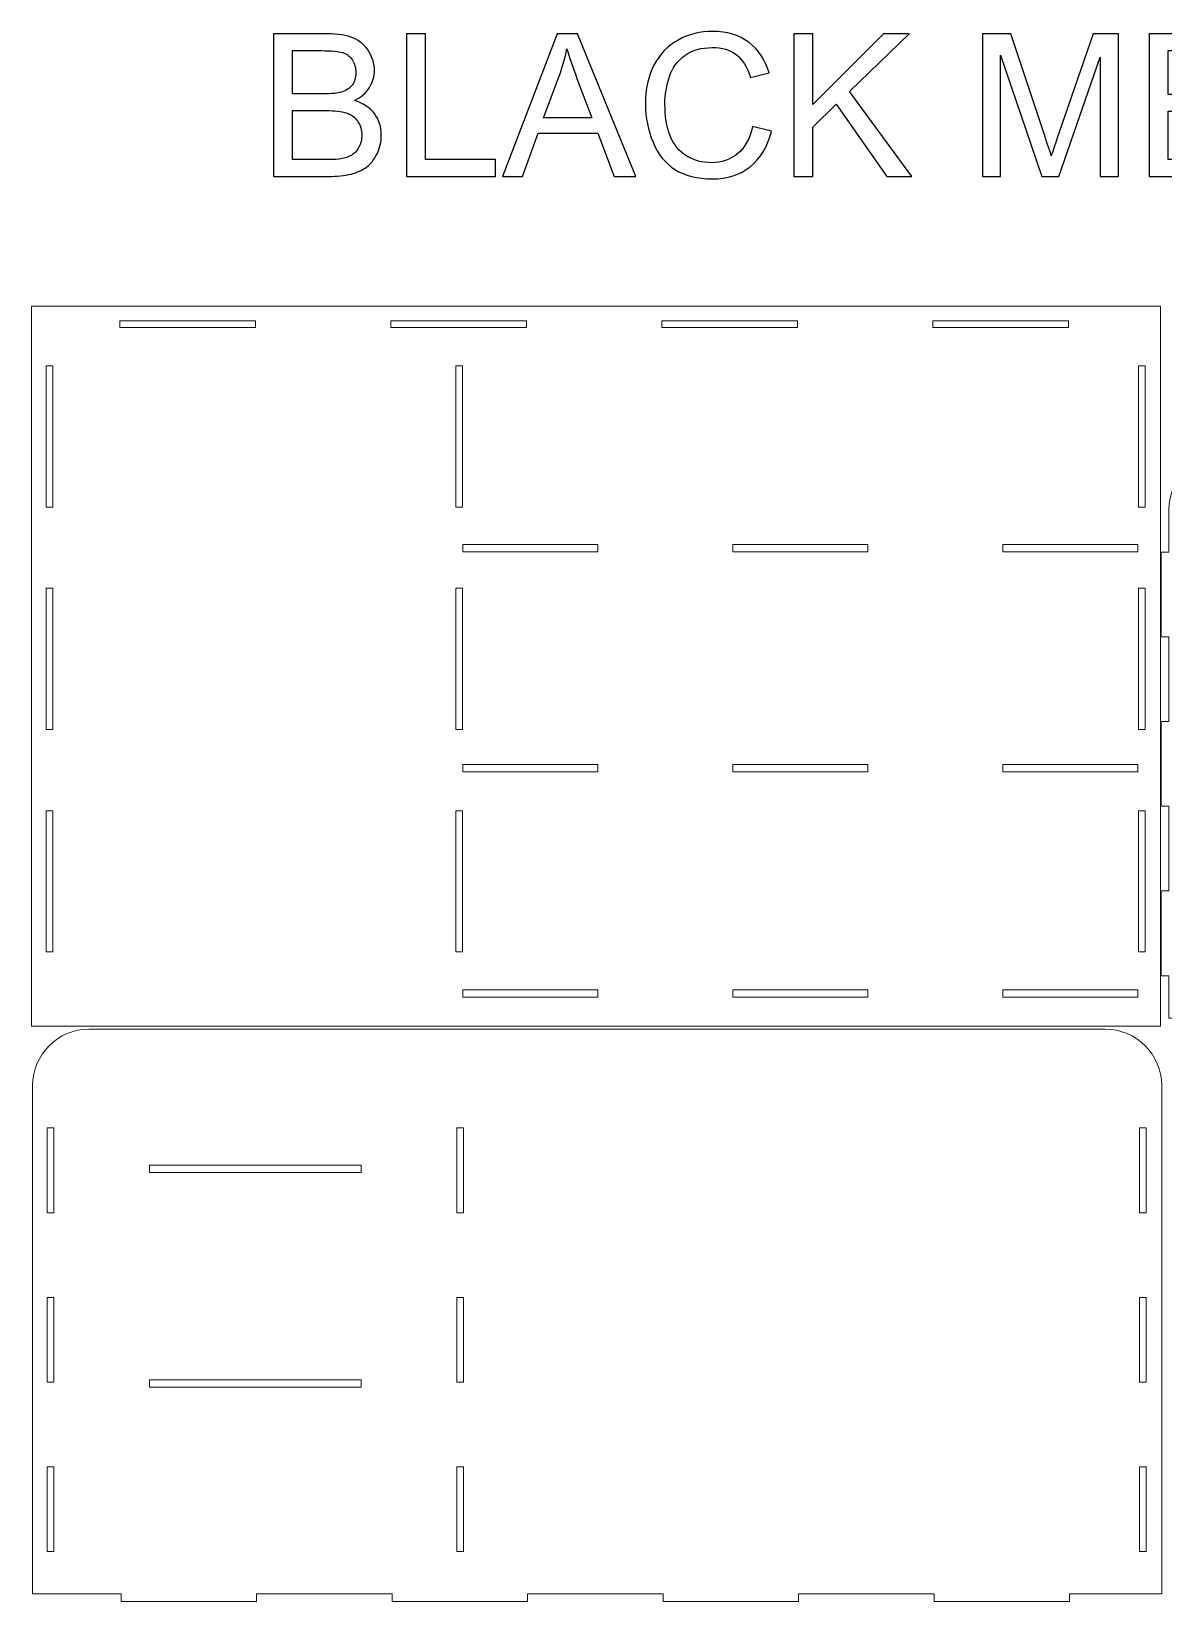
# Model space of a CAD drawing. Header units: millimetres. Extents: x -9847 to -8391, y 2112 to 3483.
# Drawn here: x -9845 to -9444, y 2927 to 3483 of the extents above; entities that cross this region are included whole.
import ezdxf

# ---------------------------------------------------------------- set-up
doc = ezdxf.new("R2010")
doc.units = ezdxf.units.MM
doc.header["$MEASUREMENT"] = 0
doc.layers.add('Layer 1', color=7, linetype='Continuous')

msp = doc.modelspace()

# ---------------------------------------------------------------- linework, layer by layer
at = {"layer": 'Layer 1', "color": 250}
for points, knots in [([(-9758.7839, 3431.4159), (-9758.7839, 3431.4159), (-9758.7839, 3481.922), (-9758.7839, 3481.922), (-9758.7839, 3481.922), (-9758.7839, 3481.922), (-9739.8279, 3481.922), (-9739.8279, 3481.922), (-9739.8279, 3481.922), (-9735.9709, 3481.922), (-9732.8782, 3481.4045), (-9730.5499, 3480.3932), (-9730.5499, 3480.3932), (-9728.2098, 3479.3702), (-9726.3871, 3477.7944), (-9725.0701, 3475.666), (-9725.0701, 3475.666), (-9723.753, 3473.5494), (-9723.0827, 3471.3269), (-9723.0827, 3468.9985), (-9723.0827, 3468.9985), (-9723.0827, 3466.8466), (-9723.6707, 3464.8122), (-9724.8466, 3462.9072), (-9724.8466, 3462.9072), (-9726.0108, 3461.0022), (-9727.7865, 3459.4618), (-9730.1501, 3458.2858), (-9730.1501, 3458.2858), (-9727.0927, 3457.3921), (-9724.7526, 3455.8634), (-9723.1063, 3453.7115), (-9723.1063, 3453.7115), (-9721.46, 3451.5478), (-9720.6368, 3448.996), (-9720.6368, 3446.0562), (-9720.6368, 3446.0562), (-9720.6368, 3443.6926), (-9721.1425, 3441.4936), (-9722.142, 3439.4592), (-9722.142, 3439.4592), (-9723.1415, 3437.4249), (-9724.3763, 3435.8609), (-9725.8462, 3434.7555), (-9725.8462, 3434.7555), (-9727.3161, 3433.6502), (-9729.1623, 3432.827), (-9731.373, 3432.2626), (-9731.373, 3432.2626), (-9733.5838, 3431.6981), (-9736.3002, 3431.4159), (-9739.5222, 3431.4159), (-9739.5222, 3431.4159), (-9739.5222, 3431.4159), (-9758.7839, 3431.4159), (-9758.7839, 3431.4159)], [0, 0, 0, 0, 0.06666667, 0.06666667, 0.06666667, 0.06666667, 0.13333333, 0.13333333, 0.13333333, 0.13333333, 0.2, 0.2, 0.2, 0.2, 0.26666667, 0.26666667, 0.26666667, 0.26666667, 0.33333333, 0.33333333, 0.33333333, 0.33333333, 0.4, 0.4, 0.4, 0.4, 0.46666667, 0.46666667, 0.46666667, 0.46666667, 0.53333333, 0.53333333, 0.53333333, 0.53333333, 0.6, 0.6, 0.6, 0.6, 0.66666667, 0.66666667, 0.66666667, 0.66666667, 0.73333333, 0.73333333, 0.73333333, 0.73333333, 0.8, 0.8, 0.8, 0.8, 0.86666667, 0.86666667, 0.86666667, 0.86666667, 1, 1, 1, 1]), ([(-9711.7233, 3431.4159), (-9711.7233, 3431.4159), (-9711.7233, 3481.922), (-9711.7233, 3481.922), (-9711.7233, 3481.922), (-9711.7233, 3481.922), (-9705.0323, 3481.922), (-9705.0323, 3481.922), (-9705.0323, 3481.922), (-9705.0323, 3481.922), (-9705.0323, 3437.3778), (-9705.0323, 3437.3778), (-9705.0323, 3437.3778), (-9705.0323, 3437.3778), (-9680.1614, 3437.3778), (-9680.1614, 3437.3778), (-9680.1614, 3437.3778), (-9680.1614, 3437.3778), (-9680.1614, 3431.4159), (-9680.1614, 3431.4159), (-9680.1614, 3431.4159), (-9680.1614, 3431.4159), (-9711.7233, 3431.4159), (-9711.7233, 3431.4159)], [0, 0, 0, 0, 0.14285714, 0.14285714, 0.14285714, 0.14285714, 0.28571429, 0.28571429, 0.28571429, 0.28571429, 0.42857143, 0.42857143, 0.42857143, 0.42857143, 0.57142857, 0.57142857, 0.57142857, 0.57142857, 0.71428571, 0.71428571, 0.71428571, 0.71428571, 1, 1, 1, 1]), ([(-9677.7507, 3431.4159), (-9677.7507, 3431.4159), (-9658.3479, 3481.922), (-9658.3479, 3481.922), (-9658.3479, 3481.922), (-9658.3479, 3481.922), (-9651.1513, 3481.922), (-9651.1513, 3481.922), (-9651.1513, 3481.922), (-9651.1513, 3481.922), (-9630.4785, 3431.4159), (-9630.4785, 3431.4159), (-9630.4785, 3431.4159), (-9630.4785, 3431.4159), (-9638.0985, 3431.4159), (-9638.0985, 3431.4159), (-9638.0985, 3431.4159), (-9638.0985, 3431.4159), (-9643.9899, 3446.7147), (-9643.9899, 3446.7147), (-9643.9899, 3446.7147), (-9643.9899, 3446.7147), (-9665.1095, 3446.7147), (-9665.1095, 3446.7147), (-9665.1095, 3446.7147), (-9665.1095, 3446.7147), (-9670.6481, 3431.4159), (-9670.6481, 3431.4159), (-9670.6481, 3431.4159), (-9670.6481, 3431.4159), (-9677.7507, 3431.4159), (-9677.7507, 3431.4159)], [0, 0, 0, 0, 0.11111111, 0.11111111, 0.11111111, 0.11111111, 0.22222222, 0.22222222, 0.22222222, 0.22222222, 0.33333333, 0.33333333, 0.33333333, 0.33333333, 0.44444444, 0.44444444, 0.44444444, 0.44444444, 0.55555556, 0.55555556, 0.55555556, 0.55555556, 0.66666667, 0.66666667, 0.66666667, 0.66666667, 0.77777778, 0.77777778, 0.77777778, 0.77777778, 1, 1, 1, 1]), ([(-9589.1094, 3449.1254), (-9589.1094, 3449.1254), (-9582.4183, 3447.432), (-9582.4183, 3447.432), (-9582.4183, 3447.432), (-9583.8177, 3441.9522), (-9586.3459, 3437.7659), (-9589.9796, 3434.8731), (-9589.9796, 3434.8731), (-9593.6249, 3431.9921), (-9598.0699, 3430.5575), (-9603.3381, 3430.5575), (-9603.3381, 3430.5575), (-9608.7826, 3430.5575), (-9613.2041, 3431.6628), (-9616.6143, 3433.8736), (-9616.6143, 3433.8736), (-9620.0245, 3436.0961), (-9622.6233, 3439.3064), (-9624.3989, 3443.5044), (-9624.3989, 3443.5044), (-9626.1746, 3447.7142), (-9627.0683, 3452.2298), (-9627.0683, 3457.0511), (-9627.0683, 3457.0511), (-9627.0683, 3462.3075), (-9626.0687, 3466.8936), (-9624.0579, 3470.8094), (-9624.0579, 3470.8094), (-9622.0471, 3474.7253), (-9619.1896, 3477.7004), (-9615.4736, 3479.7347), (-9615.4736, 3479.7347), (-9611.7695, 3481.7691), (-9607.689, 3482.7804), (-9603.2322, 3482.7804), (-9603.2322, 3482.7804), (-9598.1758, 3482.7804), (-9593.9307, 3481.4986), (-9590.4852, 3478.9233), (-9590.4852, 3478.9233), (-9587.0397, 3476.3481), (-9584.6408, 3472.738), (-9583.2885, 3468.0695), (-9583.2885, 3468.0695), (-9583.2885, 3468.0695), (-9589.862, 3466.5173), (-9589.862, 3466.5173), (-9589.862, 3466.5173), (-9591.0379, 3470.198), (-9592.7312, 3472.8673), (-9594.9655, 3474.5489), (-9594.9655, 3474.5489), (-9597.188, 3476.2305), (-9599.9867, 3477.0654), (-9603.3734, 3477.0654), (-9603.3734, 3477.0654), (-9607.2539, 3477.0654), (-9610.4877, 3476.1364), (-9613.0983, 3474.2784), (-9613.0983, 3474.2784), (-9615.7088, 3472.4087), (-9617.5433, 3469.9157), (-9618.5898, 3466.776), (-9618.5898, 3466.776), (-9619.6482, 3463.6481), (-9620.1773, 3460.4143), (-9620.1773, 3457.0864), (-9620.1773, 3457.0864), (-9620.1773, 3452.7825), (-9619.5541, 3449.043), (-9618.3076, 3445.8328), (-9618.3076, 3445.8328), (-9617.0494, 3442.6342), (-9615.1091, 3440.2354), (-9612.4633, 3438.6478), (-9612.4633, 3438.6478), (-9609.8174, 3437.0603), (-9606.9599, 3436.2725), (-9603.879, 3436.2725), (-9603.879, 3436.2725), (-9600.1396, 3436.2725), (-9596.9763, 3437.3543), (-9594.3775, 3439.5063), (-9594.3775, 3439.5063), (-9591.7787, 3441.67), (-9590.0266, 3444.8803), (-9589.1094, 3449.1254)], [0, 0, 0, 0, 0.04347826, 0.04347826, 0.04347826, 0.04347826, 0.08695652, 0.08695652, 0.08695652, 0.08695652, 0.13043478, 0.13043478, 0.13043478, 0.13043478, 0.17391304, 0.17391304, 0.17391304, 0.17391304, 0.2173913, 0.2173913, 0.2173913, 0.2173913, 0.26086957, 0.26086957, 0.26086957, 0.26086957, 0.30434783, 0.30434783, 0.30434783, 0.30434783, 0.34782609, 0.34782609, 0.34782609, 0.34782609, 0.39130435, 0.39130435, 0.39130435, 0.39130435, 0.43478261, 0.43478261, 0.43478261, 0.43478261, 0.47826087, 0.47826087, 0.47826087, 0.47826087, 0.52173913, 0.52173913, 0.52173913, 0.52173913, 0.56521739, 0.56521739, 0.56521739, 0.56521739, 0.60869565, 0.60869565, 0.60869565, 0.60869565, 0.65217391, 0.65217391, 0.65217391, 0.65217391, 0.69565217, 0.69565217, 0.69565217, 0.69565217, 0.73913043, 0.73913043, 0.73913043, 0.73913043, 0.7826087, 0.7826087, 0.7826087, 0.7826087, 0.82608696, 0.82608696, 0.82608696, 0.82608696, 0.86956522, 0.86956522, 0.86956522, 0.86956522, 0.91304348, 0.91304348, 0.91304348, 0.91304348, 1, 1, 1, 1]), ([(-9574.4691, 3431.4159), (-9574.4691, 3431.4159), (-9574.4691, 3481.922), (-9574.4691, 3481.922), (-9574.4691, 3481.922), (-9574.4691, 3481.922), (-9567.7781, 3481.922), (-9567.7781, 3481.922), (-9567.7781, 3481.922), (-9567.7781, 3481.922), (-9567.7781, 3456.8747), (-9567.7781, 3456.8747), (-9567.7781, 3456.8747), (-9567.7781, 3456.8747), (-9542.6955, 3481.922), (-9542.6955, 3481.922), (-9542.6955, 3481.922), (-9542.6955, 3481.922), (-9533.6409, 3481.922), (-9533.6409, 3481.922), (-9533.6409, 3481.922), (-9533.6409, 3481.922), (-9554.8311, 3461.4608), (-9554.8311, 3461.4608), (-9554.8311, 3461.4608), (-9554.8311, 3461.4608), (-9532.7119, 3431.4159), (-9532.7119, 3431.4159), (-9532.7119, 3431.4159), (-9532.7119, 3431.4159), (-9541.5314, 3431.4159), (-9541.5314, 3431.4159), (-9541.5314, 3431.4159), (-9541.5314, 3431.4159), (-9559.5113, 3456.9805), (-9559.5113, 3456.9805), (-9559.5113, 3456.9805), (-9559.5113, 3456.9805), (-9567.7781, 3448.9137), (-9567.7781, 3448.9137), (-9567.7781, 3448.9137), (-9567.7781, 3448.9137), (-9567.7781, 3431.4159), (-9567.7781, 3431.4159), (-9567.7781, 3431.4159), (-9567.7781, 3431.4159), (-9574.4691, 3431.4159), (-9574.4691, 3431.4159)], [0, 0, 0, 0, 0.07692308, 0.07692308, 0.07692308, 0.07692308, 0.15384615, 0.15384615, 0.15384615, 0.15384615, 0.23076923, 0.23076923, 0.23076923, 0.23076923, 0.30769231, 0.30769231, 0.30769231, 0.30769231, 0.38461538, 0.38461538, 0.38461538, 0.38461538, 0.46153846, 0.46153846, 0.46153846, 0.46153846, 0.53846154, 0.53846154, 0.53846154, 0.53846154, 0.61538462, 0.61538462, 0.61538462, 0.61538462, 0.69230769, 0.69230769, 0.69230769, 0.69230769, 0.76923077, 0.76923077, 0.76923077, 0.76923077, 0.84615385, 0.84615385, 0.84615385, 0.84615385, 1, 1, 1, 1]), ([(-9507.7352, 3431.4159), (-9507.7352, 3431.4159), (-9507.7352, 3481.922), (-9507.7352, 3481.922), (-9507.7352, 3481.922), (-9507.7352, 3481.922), (-9497.6693, 3481.922), (-9497.6693, 3481.922), (-9497.6693, 3481.922), (-9497.6693, 3481.922), (-9485.7219, 3446.162), (-9485.7219, 3446.162), (-9485.7219, 3446.162), (-9484.6165, 3442.8341), (-9483.8051, 3440.3412), (-9483.3112, 3438.6831), (-9483.3112, 3438.6831), (-9482.735, 3440.5176), (-9481.8413, 3443.2222), (-9480.6184, 3446.7853), (-9480.6184, 3446.7853), (-9480.6184, 3446.7853), (-9468.5298, 3481.922), (-9468.5298, 3481.922), (-9468.5298, 3481.922), (-9468.5298, 3481.922), (-9459.534, 3481.922), (-9459.534, 3481.922), (-9459.534, 3481.922), (-9459.534, 3481.922), (-9459.534, 3431.4159), (-9459.534, 3431.4159), (-9459.534, 3431.4159), (-9459.534, 3431.4159), (-9465.9781, 3431.4159), (-9465.9781, 3431.4159), (-9465.9781, 3431.4159), (-9465.9781, 3431.4159), (-9465.9781, 3473.6905), (-9465.9781, 3473.6905), (-9465.9781, 3473.6905), (-9465.9781, 3473.6905), (-9480.6536, 3431.4159), (-9480.6536, 3431.4159), (-9480.6536, 3431.4159), (-9480.6536, 3431.4159), (-9486.6861, 3431.4159), (-9486.6861, 3431.4159), (-9486.6861, 3431.4159), (-9486.6861, 3431.4159), (-9501.2911, 3474.4078), (-9501.2911, 3474.4078), (-9501.2911, 3474.4078), (-9501.2911, 3474.4078), (-9501.2911, 3431.4159), (-9501.2911, 3431.4159), (-9501.2911, 3431.4159), (-9501.2911, 3431.4159), (-9507.7352, 3431.4159), (-9507.7352, 3431.4159)], [0, 0, 0, 0, 0.0625, 0.0625, 0.0625, 0.0625, 0.125, 0.125, 0.125, 0.125, 0.1875, 0.1875, 0.1875, 0.1875, 0.25, 0.25, 0.25, 0.25, 0.3125, 0.3125, 0.3125, 0.3125, 0.375, 0.375, 0.375, 0.375, 0.4375, 0.4375, 0.4375, 0.4375, 0.5, 0.5, 0.5, 0.5, 0.5625, 0.5625, 0.5625, 0.5625, 0.625, 0.625, 0.625, 0.625, 0.6875, 0.6875, 0.6875, 0.6875, 0.75, 0.75, 0.75, 0.75, 0.8125, 0.8125, 0.8125, 0.8125, 0.875, 0.875, 0.875, 0.875, 1, 1, 1, 1]), ([(-9448.6096, 3431.4159), (-9448.6096, 3431.4159), (-9448.6096, 3481.922), (-9448.6096, 3481.922), (-9448.6096, 3481.922), (-9448.6096, 3481.922), (-9412.0971, 3481.922), (-9412.0971, 3481.922), (-9412.0971, 3481.922), (-9412.0971, 3481.922), (-9412.0971, 3475.96), (-9412.0971, 3475.96), (-9412.0971, 3475.96), (-9412.0971, 3475.96), (-9441.9304, 3475.96), (-9441.9304, 3475.96), (-9441.9304, 3475.96), (-9441.9304, 3475.96), (-9441.9304, 3460.4966), (-9441.9304, 3460.4966), (-9441.9304, 3460.4966), (-9441.9304, 3460.4966), (-9413.9904, 3460.4966), (-9413.9904, 3460.4966), (-9413.9904, 3460.4966), (-9413.9904, 3460.4966), (-9413.9904, 3454.5699), (-9413.9904, 3454.5699), (-9413.9904, 3454.5699), (-9413.9904, 3454.5699), (-9441.9304, 3454.5699), (-9441.9304, 3454.5699), (-9441.9304, 3454.5699), (-9441.9304, 3454.5699), (-9441.9304, 3437.3778), (-9441.9304, 3437.3778), (-9441.9304, 3437.3778), (-9441.9304, 3437.3778), (-9410.9212, 3437.3778), (-9410.9212, 3437.3778), (-9410.9212, 3437.3778), (-9410.9212, 3437.3778), (-9410.9212, 3431.4159), (-9410.9212, 3431.4159), (-9410.9212, 3431.4159), (-9410.9212, 3431.4159), (-9448.6096, 3431.4159), (-9448.6096, 3431.4159)], [0, 0, 0, 0, 0.07692308, 0.07692308, 0.07692308, 0.07692308, 0.15384615, 0.15384615, 0.15384615, 0.15384615, 0.23076923, 0.23076923, 0.23076923, 0.23076923, 0.30769231, 0.30769231, 0.30769231, 0.30769231, 0.38461538, 0.38461538, 0.38461538, 0.38461538, 0.46153846, 0.46153846, 0.46153846, 0.46153846, 0.53846154, 0.53846154, 0.53846154, 0.53846154, 0.61538462, 0.61538462, 0.61538462, 0.61538462, 0.69230769, 0.69230769, 0.69230769, 0.69230769, 0.76923077, 0.76923077, 0.76923077, 0.76923077, 0.84615385, 0.84615385, 0.84615385, 0.84615385, 1, 1, 1, 1]), ([(-9752.0929, 3460.6965), (-9752.0929, 3460.6965), (-9741.1685, 3460.6965), (-9741.1685, 3460.6965), (-9741.1685, 3460.6965), (-9738.2169, 3460.6965), (-9736.0885, 3460.8964), (-9734.795, 3461.2844), (-9734.795, 3461.2844), (-9733.1016, 3461.7901), (-9731.8199, 3462.625), (-9730.9615, 3463.8009), (-9730.9615, 3463.8009), (-9730.103, 3464.9768), (-9729.6679, 3466.4468), (-9729.6679, 3468.2106), (-9729.6679, 3468.2106), (-9729.6679, 3469.8805), (-9730.0678, 3471.3621), (-9730.8674, 3472.6321), (-9730.8674, 3472.6321), (-9731.6788, 3473.9139), (-9732.8312, 3474.7841), (-9734.3128, 3475.2544), (-9734.3128, 3475.2544), (-9735.8063, 3475.7248), (-9738.3698, 3475.96), (-9742.0034, 3475.96), (-9742.0034, 3475.96), (-9742.0034, 3475.96), (-9752.0929, 3475.96), (-9752.0929, 3475.96), (-9752.0929, 3475.96), (-9752.0929, 3475.96), (-9752.0929, 3460.6965), (-9752.0929, 3460.6965)], [0, 0, 0, 0, 0.1, 0.1, 0.1, 0.1, 0.2, 0.2, 0.2, 0.2, 0.3, 0.3, 0.3, 0.3, 0.4, 0.4, 0.4, 0.4, 0.5, 0.5, 0.5, 0.5, 0.6, 0.6, 0.6, 0.6, 0.7, 0.7, 0.7, 0.7, 0.8, 0.8, 0.8, 0.8, 1, 1, 1, 1]), ([(-9663.181, 3452.1592), (-9663.181, 3452.1592), (-9646.0478, 3452.1592), (-9646.0478, 3452.1592), (-9646.0478, 3452.1592), (-9646.0478, 3452.1592), (-9651.3277, 3466.141), (-9651.3277, 3466.141), (-9651.3277, 3466.141), (-9652.9269, 3470.3861), (-9654.1264, 3473.8786), (-9654.9025, 3476.6185), (-9654.9025, 3476.6185), (-9655.5492, 3473.373), (-9656.4547, 3470.1627), (-9657.6306, 3466.9642), (-9657.6306, 3466.9642), (-9657.6306, 3466.9642), (-9663.181, 3452.1592), (-9663.181, 3452.1592)], [0, 0, 0, 0, 0.16666667, 0.16666667, 0.16666667, 0.16666667, 0.33333333, 0.33333333, 0.33333333, 0.33333333, 0.5, 0.5, 0.5, 0.5, 0.66666667, 0.66666667, 0.66666667, 0.66666667, 1, 1, 1, 1]), ([(-9752.0929, 3437.3778), (-9752.0929, 3437.3778), (-9739.5222, 3437.3778), (-9739.5222, 3437.3778), (-9739.5222, 3437.3778), (-9737.3585, 3437.3778), (-9735.8416, 3437.4602), (-9734.9714, 3437.613), (-9734.9714, 3437.613), (-9733.4309, 3437.8953), (-9732.1491, 3438.3539), (-9731.1143, 3439.0006), (-9731.1143, 3439.0006), (-9730.0795, 3439.6356), (-9729.2328, 3440.5764), (-9728.5626, 3441.7993), (-9728.5626, 3441.7993), (-9727.904, 3443.0341), (-9727.563, 3444.4452), (-9727.563, 3446.0562), (-9727.563, 3446.0562), (-9727.563, 3447.9377), (-9728.0452, 3449.5722), (-9729.0094, 3450.9716), (-9729.0094, 3450.9716), (-9729.9737, 3452.3592), (-9731.3142, 3453.3352), (-9733.0311, 3453.8996), (-9733.0311, 3453.8996), (-9734.7362, 3454.4523), (-9737.2056, 3454.7345), (-9740.4159, 3454.7345), (-9740.4159, 3454.7345), (-9740.4159, 3454.7345), (-9752.0929, 3454.7345), (-9752.0929, 3454.7345), (-9752.0929, 3454.7345), (-9752.0929, 3454.7345), (-9752.0929, 3437.3778), (-9752.0929, 3437.3778)], [0, 0, 0, 0, 0.09090909, 0.09090909, 0.09090909, 0.09090909, 0.18181818, 0.18181818, 0.18181818, 0.18181818, 0.27272727, 0.27272727, 0.27272727, 0.27272727, 0.36363636, 0.36363636, 0.36363636, 0.36363636, 0.45454545, 0.45454545, 0.45454545, 0.45454545, 0.54545455, 0.54545455, 0.54545455, 0.54545455, 0.63636364, 0.63636364, 0.63636364, 0.63636364, 0.72727273, 0.72727273, 0.72727273, 0.72727273, 0.81818182, 0.81818182, 0.81818182, 0.81818182, 1, 1, 1, 1])]:
    msp.add_open_spline(points, degree=3, knots=knots, dxfattribs=at)
at = {"layer": 'Layer 1', "color": 25, "lineweight": 20}
for points, knots in [([(-9844.5994, 3385.4461), (-9844.5994, 3385.4461), (-9444.5994, 3385.4461), (-9444.5994, 3385.4461), (-9444.5994, 3385.4461), (-9444.5994, 3385.4461), (-9444.5994, 3130.5961), (-9444.5994, 3130.5961), (-9444.5994, 3130.5961), (-9444.5994, 3130.5961), (-9844.5994, 3130.5961), (-9844.5994, 3130.5961), (-9844.5994, 3130.5961), (-9844.5994, 3130.5961), (-9844.5994, 3385.4461), (-9844.5994, 3385.4461)], [0, 0, 0, 0, 0.2, 0.2, 0.2, 0.2, 0.4, 0.4, 0.4, 0.4, 0.6, 0.6, 0.6, 0.6, 1, 1, 1, 1]), ([(-9813.2396, 3380.2961), (-9813.2396, 3380.2961), (-9765.2396, 3380.2961), (-9765.2396, 3380.2961), (-9765.2396, 3380.2961), (-9765.2396, 3380.2961), (-9765.2396, 3377.8961), (-9765.2396, 3377.8961), (-9765.2396, 3377.8961), (-9765.2396, 3377.8961), (-9813.2396, 3377.8961), (-9813.2396, 3377.8961), (-9813.2396, 3377.8961), (-9813.2396, 3377.8961), (-9813.2396, 3380.2961), (-9813.2396, 3380.2961)], [0, 0, 0, 0, 0.2, 0.2, 0.2, 0.2, 0.4, 0.4, 0.4, 0.4, 0.6, 0.6, 0.6, 0.6, 1, 1, 1, 1]), ([(-9694.7396, 3377.8962), (-9694.7396, 3377.8962), (-9691.7396, 3377.8962), (-9691.7396, 3377.8962), (-9691.7396, 3377.8962), (-9691.7396, 3377.8962), (-9669.2396, 3377.8962), (-9669.2396, 3377.8962), (-9669.2396, 3377.8962), (-9669.2396, 3377.8962), (-9669.2396, 3380.296), (-9669.2396, 3380.296), (-9669.2396, 3380.296), (-9669.2396, 3380.296), (-9717.2396, 3380.296), (-9717.2396, 3380.296), (-9717.2396, 3380.296), (-9717.2396, 3380.296), (-9717.2396, 3377.8962), (-9717.2396, 3377.8962), (-9717.2396, 3377.8962), (-9717.2396, 3377.8962), (-9702.7409, 3377.8962), (-9702.7409, 3377.8962), (-9702.7409, 3377.8962), (-9702.7409, 3377.8962), (-9699.7409, 3377.8962), (-9699.7409, 3377.8962), (-9699.7409, 3377.8962), (-9699.7409, 3377.8962), (-9694.7396, 3377.8962), (-9694.7396, 3377.8962)], [0, 0, 0, 0, 0.11111111, 0.11111111, 0.11111111, 0.11111111, 0.22222222, 0.22222222, 0.22222222, 0.22222222, 0.33333333, 0.33333333, 0.33333333, 0.33333333, 0.44444444, 0.44444444, 0.44444444, 0.44444444, 0.55555556, 0.55555556, 0.55555556, 0.55555556, 0.66666667, 0.66666667, 0.66666667, 0.66666667, 0.77777778, 0.77777778, 0.77777778, 0.77777778, 1, 1, 1, 1]), ([(-9621.2396, 3380.2961), (-9621.2396, 3380.2961), (-9573.2396, 3380.2961), (-9573.2396, 3380.2961), (-9573.2396, 3380.2961), (-9573.2396, 3380.2961), (-9573.2396, 3377.8961), (-9573.2396, 3377.8961), (-9573.2396, 3377.8961), (-9573.2396, 3377.8961), (-9621.2396, 3377.8961), (-9621.2396, 3377.8961), (-9621.2396, 3377.8961), (-9621.2396, 3377.8961), (-9621.2396, 3380.2961), (-9621.2396, 3380.2961)], [0, 0, 0, 0, 0.2, 0.2, 0.2, 0.2, 0.4, 0.4, 0.4, 0.4, 0.6, 0.6, 0.6, 0.6, 1, 1, 1, 1]), ([(-9525.2396, 3380.2961), (-9525.2396, 3380.2961), (-9477.2396, 3380.2961), (-9477.2396, 3380.2961), (-9477.2396, 3380.2961), (-9477.2396, 3380.2961), (-9477.2396, 3377.8961), (-9477.2396, 3377.8961), (-9477.2396, 3377.8961), (-9477.2396, 3377.8961), (-9525.2396, 3377.8961), (-9525.2396, 3377.8961), (-9525.2396, 3377.8961), (-9525.2396, 3377.8961), (-9525.2396, 3380.2961), (-9525.2396, 3380.2961)], [0, 0, 0, 0, 0.2, 0.2, 0.2, 0.2, 0.4, 0.4, 0.4, 0.4, 0.6, 0.6, 0.6, 0.6, 1, 1, 1, 1]), ([(-9839.3994, 3364.3462), (-9839.3994, 3364.3462), (-9836.9994, 3364.3462), (-9836.9994, 3364.3462), (-9836.9994, 3364.3462), (-9836.9994, 3364.3462), (-9836.9994, 3314.3462), (-9836.9994, 3314.3462), (-9836.9994, 3314.3462), (-9836.9994, 3314.3462), (-9839.3994, 3314.3462), (-9839.3994, 3314.3462), (-9839.3994, 3314.3462), (-9839.3994, 3314.3462), (-9839.3994, 3364.3462), (-9839.3994, 3364.3462)], [0, 0, 0, 0, 0.2, 0.2, 0.2, 0.2, 0.4, 0.4, 0.4, 0.4, 0.6, 0.6, 0.6, 0.6, 1, 1, 1, 1]), ([(-9694.2895, 3364.3462), (-9694.2895, 3364.3462), (-9691.8895, 3364.3462), (-9691.8895, 3364.3462), (-9691.8895, 3364.3462), (-9691.8895, 3364.3462), (-9691.8895, 3314.3462), (-9691.8895, 3314.3462), (-9691.8895, 3314.3462), (-9691.8895, 3314.3462), (-9694.2895, 3314.3462), (-9694.2895, 3314.3462), (-9694.2895, 3314.3462), (-9694.2895, 3314.3462), (-9694.2895, 3364.3462), (-9694.2895, 3364.3462)], [0, 0, 0, 0, 0.2, 0.2, 0.2, 0.2, 0.4, 0.4, 0.4, 0.4, 0.6, 0.6, 0.6, 0.6, 1, 1, 1, 1]), ([(-9452.4494, 3364.3462), (-9452.4494, 3364.3462), (-9450.0494, 3364.3462), (-9450.0494, 3364.3462), (-9450.0494, 3364.3462), (-9450.0494, 3364.3462), (-9450.0494, 3314.3462), (-9450.0494, 3314.3462), (-9450.0494, 3314.3462), (-9450.0494, 3314.3462), (-9452.4494, 3314.3462), (-9452.4494, 3314.3462), (-9452.4494, 3314.3462), (-9452.4494, 3314.3462), (-9452.4494, 3364.3462), (-9452.4494, 3364.3462)], [0, 0, 0, 0, 0.2, 0.2, 0.2, 0.2, 0.4, 0.4, 0.4, 0.4, 0.6, 0.6, 0.6, 0.6, 1, 1, 1, 1]), ([(-9193.4868, 3333.4586), (-9269.5367, 3333.4586), (-9345.5868, 3333.4315), (-9421.6367, 3333.4178), (-9421.6367, 3333.4178), (-9432.6367, 3333.4164), (-9441.6367, 3324.4177), (-9441.6367, 3313.4178), (-9441.6367, 3313.4178), (-9441.6367, 3313.4178), (-9441.6367, 3307.7398), (-9441.6367, 3298.4178), (-9441.6367, 3298.4178), (-9441.6367, 3298.4178), (-9444.3367, 3298.4178), (-9444.3367, 3298.4178), (-9444.3367, 3298.4178), (-9444.3367, 3298.4178), (-9444.3367, 3268.4178), (-9444.3367, 3268.4178), (-9444.3367, 3268.4178), (-9444.3367, 3268.4178), (-9441.6367, 3268.4178), (-9441.6367, 3268.4178), (-9441.6367, 3268.4178), (-9441.6367, 3259.0773), (-9441.6367, 3248.8763), (-9441.6367, 3238.4178), (-9441.6367, 3238.4178), (-9441.6367, 3238.4178), (-9444.3367, 3238.4178), (-9444.3367, 3238.4178), (-9444.3367, 3238.4178), (-9444.3367, 3238.4178), (-9444.3367, 3208.4178), (-9444.3367, 3208.4178), (-9444.3367, 3208.4178), (-9444.3367, 3208.4178), (-9441.6367, 3208.4178), (-9441.6367, 3208.4178), (-9441.6367, 3208.4178), (-9441.6367, 3197.8861), (-9441.6367, 3187.6777), (-9441.6367, 3178.4178), (-9441.6367, 3178.4178), (-9441.6367, 3178.4178), (-9444.3367, 3178.4178), (-9444.3367, 3178.4178), (-9444.3367, 3178.4178), (-9444.3367, 3178.4178), (-9444.3367, 3148.4178), (-9444.3367, 3148.4178), (-9444.3367, 3148.4178), (-9444.3367, 3148.4178), (-9441.6367, 3148.4178), (-9441.6367, 3148.4178), (-9441.6367, 3148.4178), (-9441.6367, 3140.892), (-9441.6367, 3136.4178), (-9441.6367, 3136.4178), (-9441.6367, 3136.4178), (-9441.6367, 3136.4178), (-9441.6367, 3133.4178), (-9441.6367, 3133.4178), (-9441.6367, 3133.4178), (-9441.6367, 3133.4178), (-9428.2368, 3133.4178), (-9428.2368, 3133.4178), (-9428.2368, 3133.4178), (-9428.2368, 3133.4178), (-9428.2368, 3130.7178), (-9428.2368, 3130.7178), (-9428.2368, 3130.7178), (-9428.2368, 3130.7178), (-9378.2368, 3130.7178), (-9378.2368, 3130.7178), (-9378.2368, 3130.7178), (-9378.2368, 3130.7178), (-9378.2368, 3133.4178), (-9378.2368, 3133.4178), (-9378.2368, 3133.4178), (-9378.2368, 3133.4178), (-9349.4868, 3133.4178), (-9349.4868, 3133.4178), (-9349.4868, 3133.4178), (-9349.4868, 3133.4178), (-9349.4868, 3130.7178), (-9349.4868, 3130.7178), (-9349.4868, 3130.7178), (-9349.4868, 3130.7178), (-9299.4868, 3130.7178), (-9299.4868, 3130.7178), (-9299.4868, 3130.7178), (-9299.4868, 3130.7178), (-9299.4868, 3133.4178), (-9299.4868, 3133.4178), (-9299.4868, 3133.4178), (-9299.4868, 3133.4178), (-9270.7368, 3133.4178), (-9270.7368, 3133.4178), (-9270.7368, 3133.4178), (-9270.7368, 3133.4178), (-9270.7368, 3130.7178), (-9270.7368, 3130.7178), (-9270.7368, 3130.7178), (-9270.7368, 3130.7178), (-9220.7369, 3130.7178), (-9220.7369, 3130.7178), (-9220.7369, 3130.7178), (-9220.7369, 3130.7178), (-9220.7369, 3133.4178), (-9220.7369, 3133.4178), (-9220.7369, 3133.4178), (-9220.7369, 3133.4178), (-9194.4868, 3133.4178), (-9194.4868, 3133.4178), (-9194.4868, 3133.4178), (-9194.4868, 3193.428), (-9194.4868, 3225.2576), (-9194.4868, 3285.2678), (-9194.4868, 3285.2678), (-9194.4868, 3285.2678), (-9193.4868, 3285.2678), (-9193.4868, 3285.2678), (-9193.4868, 3285.2678), (-9189.3122, 3285.2678), (-9188.4868, 3288.644), (-9188.4868, 3291.9583), (-9188.4868, 3291.9583), (-9188.4868, 3291.9583), (-9188.4868, 3328.4586), (-9188.4868, 3328.4586), (-9188.4868, 3328.4586), (-9188.4868, 3331.2086), (-9190.7368, 3333.4586), (-9193.4868, 3333.4586)], [0, 0, 0, 0, 0.02857143, 0.02857143, 0.02857143, 0.02857143, 0.05714286, 0.05714286, 0.05714286, 0.05714286, 0.08571429, 0.08571429, 0.08571429, 0.08571429, 0.11428571, 0.11428571, 0.11428571, 0.11428571, 0.14285714, 0.14285714, 0.14285714, 0.14285714, 0.17142857, 0.17142857, 0.17142857, 0.17142857, 0.2, 0.2, 0.2, 0.2, 0.22857143, 0.22857143, 0.22857143, 0.22857143, 0.25714286, 0.25714286, 0.25714286, 0.25714286, 0.28571429, 0.28571429, 0.28571429, 0.28571429, 0.31428571, 0.31428571, 0.31428571, 0.31428571, 0.34285714, 0.34285714, 0.34285714, 0.34285714, 0.37142857, 0.37142857, 0.37142857, 0.37142857, 0.4, 0.4, 0.4, 0.4, 0.42857143, 0.42857143, 0.42857143, 0.42857143, 0.45714286, 0.45714286, 0.45714286, 0.45714286, 0.48571429, 0.48571429, 0.48571429, 0.48571429, 0.51428571, 0.51428571, 0.51428571, 0.51428571, 0.54285714, 0.54285714, 0.54285714, 0.54285714, 0.57142857, 0.57142857, 0.57142857, 0.57142857, 0.6, 0.6, 0.6, 0.6, 0.62857143, 0.62857143, 0.62857143, 0.62857143, 0.65714286, 0.65714286, 0.65714286, 0.65714286, 0.68571429, 0.68571429, 0.68571429, 0.68571429, 0.71428571, 0.71428571, 0.71428571, 0.71428571, 0.74285714, 0.74285714, 0.74285714, 0.74285714, 0.77142857, 0.77142857, 0.77142857, 0.77142857, 0.8, 0.8, 0.8, 0.8, 0.82857143, 0.82857143, 0.82857143, 0.82857143, 0.85714286, 0.85714286, 0.85714286, 0.85714286, 0.88571429, 0.88571429, 0.88571429, 0.88571429, 0.91428571, 0.91428571, 0.91428571, 0.91428571, 0.94285714, 0.94285714, 0.94285714, 0.94285714, 1, 1, 1, 1]), ([(-9839.3994, 3285.5962), (-9839.3994, 3285.5962), (-9836.9994, 3285.5962), (-9836.9994, 3285.5962), (-9836.9994, 3285.5962), (-9836.9994, 3285.5962), (-9836.9994, 3235.5962), (-9836.9994, 3235.5962), (-9836.9994, 3235.5962), (-9836.9994, 3235.5962), (-9839.3994, 3235.5962), (-9839.3994, 3235.5962), (-9839.3994, 3235.5962), (-9839.3994, 3235.5962), (-9839.3994, 3285.5962), (-9839.3994, 3285.5962)], [0, 0, 0, 0, 0.2, 0.2, 0.2, 0.2, 0.4, 0.4, 0.4, 0.4, 0.6, 0.6, 0.6, 0.6, 1, 1, 1, 1]), ([(-9694.2895, 3285.5962), (-9694.2895, 3285.5962), (-9691.8895, 3285.5962), (-9691.8895, 3285.5962), (-9691.8895, 3285.5962), (-9691.8895, 3285.5962), (-9691.8895, 3235.5962), (-9691.8895, 3235.5962), (-9691.8895, 3235.5962), (-9691.8895, 3235.5962), (-9694.2895, 3235.5962), (-9694.2895, 3235.5962), (-9694.2895, 3235.5962), (-9694.2895, 3235.5962), (-9694.2895, 3285.5962), (-9694.2895, 3285.5962)], [0, 0, 0, 0, 0.2, 0.2, 0.2, 0.2, 0.4, 0.4, 0.4, 0.4, 0.6, 0.6, 0.6, 0.6, 1, 1, 1, 1]), ([(-9452.4494, 3285.5962), (-9452.4494, 3285.5962), (-9450.0494, 3285.5962), (-9450.0494, 3285.5962), (-9450.0494, 3285.5962), (-9450.0494, 3285.5962), (-9450.0494, 3235.5962), (-9450.0494, 3235.5962), (-9450.0494, 3235.5962), (-9450.0494, 3235.5962), (-9452.4494, 3235.5962), (-9452.4494, 3235.5962), (-9452.4494, 3235.5962), (-9452.4494, 3235.5962), (-9452.4494, 3285.5962), (-9452.4494, 3285.5962)], [0, 0, 0, 0, 0.2, 0.2, 0.2, 0.2, 0.4, 0.4, 0.4, 0.4, 0.6, 0.6, 0.6, 0.6, 1, 1, 1, 1]), ([(-9839.3994, 3206.8462), (-9839.3994, 3206.8462), (-9836.9994, 3206.8462), (-9836.9994, 3206.8462), (-9836.9994, 3206.8462), (-9836.9994, 3206.8462), (-9836.9994, 3156.8462), (-9836.9994, 3156.8462), (-9836.9994, 3156.8462), (-9836.9994, 3156.8462), (-9839.3994, 3156.8462), (-9839.3994, 3156.8462), (-9839.3994, 3156.8462), (-9839.3994, 3156.8462), (-9839.3994, 3206.8462), (-9839.3994, 3206.8462)], [0, 0, 0, 0, 0.2, 0.2, 0.2, 0.2, 0.4, 0.4, 0.4, 0.4, 0.6, 0.6, 0.6, 0.6, 1, 1, 1, 1]), ([(-9694.2895, 3206.8462), (-9694.2895, 3206.8462), (-9691.8895, 3206.8462), (-9691.8895, 3206.8462), (-9691.8895, 3206.8462), (-9691.8895, 3206.8462), (-9691.8895, 3156.8462), (-9691.8895, 3156.8462), (-9691.8895, 3156.8462), (-9691.8895, 3156.8462), (-9694.2895, 3156.8462), (-9694.2895, 3156.8462), (-9694.2895, 3156.8462), (-9694.2895, 3156.8462), (-9694.2895, 3206.8462), (-9694.2895, 3206.8462)], [0, 0, 0, 0, 0.2, 0.2, 0.2, 0.2, 0.4, 0.4, 0.4, 0.4, 0.6, 0.6, 0.6, 0.6, 1, 1, 1, 1]), ([(-9452.4494, 3206.8462), (-9452.4494, 3206.8462), (-9450.0494, 3206.8462), (-9450.0494, 3206.8462), (-9450.0494, 3206.8462), (-9450.0494, 3206.8462), (-9450.0494, 3156.8462), (-9450.0494, 3156.8462), (-9450.0494, 3156.8462), (-9450.0494, 3156.8462), (-9452.4494, 3156.8462), (-9452.4494, 3156.8462), (-9452.4494, 3156.8462), (-9452.4494, 3156.8462), (-9452.4494, 3206.8462), (-9452.4494, 3206.8462)], [0, 0, 0, 0, 0.2, 0.2, 0.2, 0.2, 0.4, 0.4, 0.4, 0.4, 0.6, 0.6, 0.6, 0.6, 1, 1, 1, 1]), ([(-9824.1994, 3129.4961), (-9824.1994, 3129.4961), (-9464.1993, 3129.4961), (-9464.1993, 3129.4961), (-9464.1993, 3129.4961), (-9453.1993, 3129.4961), (-9444.1993, 3120.4956), (-9444.1993, 3109.4961), (-9444.1993, 3109.4961), (-9444.1993, 3049.4211), (-9444.1993, 2989.4555), (-9444.1993, 2929.4961), (-9444.1993, 2929.4961), (-9444.1993, 2929.4961), (-9476.8395, 2929.4961), (-9476.8395, 2929.4961), (-9476.8395, 2929.4961), (-9476.8395, 2929.4961), (-9476.8395, 2926.7961), (-9476.8395, 2926.7961), (-9476.8395, 2926.7961), (-9476.8395, 2926.7961), (-9524.8395, 2926.7961), (-9524.8395, 2926.7961), (-9524.8395, 2926.7961), (-9524.8395, 2926.7961), (-9524.8395, 2929.4961), (-9524.8395, 2929.4961), (-9524.8395, 2929.4961), (-9524.8395, 2929.4961), (-9572.8395, 2929.4961), (-9572.8395, 2929.4961), (-9572.8395, 2929.4961), (-9572.8395, 2929.4961), (-9572.8395, 2926.7961), (-9572.8395, 2926.7961), (-9572.8395, 2926.7961), (-9572.8395, 2926.7961), (-9620.8395, 2926.7961), (-9620.8395, 2926.7961), (-9620.8395, 2926.7961), (-9620.8395, 2926.7961), (-9620.8395, 2929.4961), (-9620.8395, 2929.4961), (-9620.8395, 2929.4961), (-9620.8395, 2929.4961), (-9668.8395, 2929.4961), (-9668.8395, 2929.4961), (-9668.8395, 2929.4961), (-9668.8395, 2929.4961), (-9668.8395, 2926.7961), (-9668.8395, 2926.7961), (-9668.8395, 2926.7961), (-9668.8395, 2926.7961), (-9716.8395, 2926.7961), (-9716.8395, 2926.7961), (-9716.8395, 2926.7961), (-9716.8395, 2926.7961), (-9716.8395, 2929.4961), (-9716.8395, 2929.4961), (-9716.8395, 2929.4961), (-9716.8395, 2929.4961), (-9764.8395, 2929.4961), (-9764.8395, 2929.4961), (-9764.8395, 2929.4961), (-9764.8395, 2929.4961), (-9764.8395, 2926.7961), (-9764.8395, 2926.7961), (-9764.8395, 2926.7961), (-9764.8395, 2926.7961), (-9812.8395, 2926.7961), (-9812.8395, 2926.7961), (-9812.8395, 2926.7961), (-9812.8395, 2926.7961), (-9812.8395, 2929.4961), (-9812.8395, 2929.4961), (-9812.8395, 2929.4961), (-9812.8395, 2929.4961), (-9844.1993, 2929.4961), (-9844.1993, 2929.4961), (-9844.1993, 2929.4961), (-9844.1993, 2991.9183), (-9844.1993, 3044.9185), (-9844.1993, 3109.4961), (-9844.1993, 3109.4961), (-9844.1993, 3120.4961), (-9835.1993, 3129.4961), (-9824.1994, 3129.4961)], [0, 0, 0, 0, 0.04347826, 0.04347826, 0.04347826, 0.04347826, 0.08695652, 0.08695652, 0.08695652, 0.08695652, 0.13043478, 0.13043478, 0.13043478, 0.13043478, 0.17391304, 0.17391304, 0.17391304, 0.17391304, 0.2173913, 0.2173913, 0.2173913, 0.2173913, 0.26086957, 0.26086957, 0.26086957, 0.26086957, 0.30434783, 0.30434783, 0.30434783, 0.30434783, 0.34782609, 0.34782609, 0.34782609, 0.34782609, 0.39130435, 0.39130435, 0.39130435, 0.39130435, 0.43478261, 0.43478261, 0.43478261, 0.43478261, 0.47826087, 0.47826087, 0.47826087, 0.47826087, 0.52173913, 0.52173913, 0.52173913, 0.52173913, 0.56521739, 0.56521739, 0.56521739, 0.56521739, 0.60869565, 0.60869565, 0.60869565, 0.60869565, 0.65217391, 0.65217391, 0.65217391, 0.65217391, 0.69565217, 0.69565217, 0.69565217, 0.69565217, 0.73913043, 0.73913043, 0.73913043, 0.73913043, 0.7826087, 0.7826087, 0.7826087, 0.7826087, 0.82608696, 0.82608696, 0.82608696, 0.82608696, 0.86956522, 0.86956522, 0.86956522, 0.86956522, 0.91304348, 0.91304348, 0.91304348, 0.91304348, 1, 1, 1, 1]), ([(-9838.9993, 3064.4961), (-9838.9993, 3064.4961), (-9838.9993, 3094.4961), (-9838.9993, 3094.4961), (-9838.9993, 3094.4961), (-9838.9993, 3094.4961), (-9836.5993, 3094.4961), (-9836.5993, 3094.4961), (-9836.5993, 3094.4961), (-9836.5993, 3094.4961), (-9836.5993, 3064.4961), (-9836.5993, 3064.4961), (-9836.5993, 3064.4961), (-9836.5993, 3064.4961), (-9838.9993, 3064.4961), (-9838.9993, 3064.4961)], [0, 0, 0, 0, 0.2, 0.2, 0.2, 0.2, 0.4, 0.4, 0.4, 0.4, 0.6, 0.6, 0.6, 0.6, 1, 1, 1, 1]), ([(-9693.8894, 3064.4961), (-9693.8894, 3064.4961), (-9693.8894, 3094.4961), (-9693.8894, 3094.4961), (-9693.8894, 3094.4961), (-9693.8894, 3094.4961), (-9691.4894, 3094.4961), (-9691.4894, 3094.4961), (-9691.4894, 3094.4961), (-9691.4894, 3094.4961), (-9691.4894, 3064.4961), (-9691.4894, 3064.4961), (-9691.4894, 3064.4961), (-9691.4894, 3064.4961), (-9693.8894, 3064.4961), (-9693.8894, 3064.4961)], [0, 0, 0, 0, 0.2, 0.2, 0.2, 0.2, 0.4, 0.4, 0.4, 0.4, 0.6, 0.6, 0.6, 0.6, 1, 1, 1, 1]), ([(-9452.0493, 3064.4961), (-9452.0493, 3064.4961), (-9452.0493, 3094.4961), (-9452.0493, 3094.4961), (-9452.0493, 3094.4961), (-9452.0493, 3094.4961), (-9449.6493, 3094.4961), (-9449.6493, 3094.4961), (-9449.6493, 3094.4961), (-9449.6493, 3094.4961), (-9449.6493, 3064.4961), (-9449.6493, 3064.4961), (-9449.6493, 3064.4961), (-9449.6493, 3064.4961), (-9452.0493, 3064.4961), (-9452.0493, 3064.4961)], [0, 0, 0, 0, 0.2, 0.2, 0.2, 0.2, 0.4, 0.4, 0.4, 0.4, 0.6, 0.6, 0.6, 0.6, 1, 1, 1, 1]), ([(-9838.9993, 3004.4961), (-9838.9993, 3004.4961), (-9838.9993, 3034.4961), (-9838.9993, 3034.4961), (-9838.9993, 3034.4961), (-9838.9993, 3034.4961), (-9836.5993, 3034.4961), (-9836.5993, 3034.4961), (-9836.5993, 3034.4961), (-9836.5993, 3034.4961), (-9836.5993, 3004.4961), (-9836.5993, 3004.4961), (-9836.5993, 3004.4961), (-9836.5993, 3004.4961), (-9838.9993, 3004.4961), (-9838.9993, 3004.4961)], [0, 0, 0, 0, 0.2, 0.2, 0.2, 0.2, 0.4, 0.4, 0.4, 0.4, 0.6, 0.6, 0.6, 0.6, 1, 1, 1, 1]), ([(-9693.8894, 3004.4961), (-9693.8894, 3004.4961), (-9693.8894, 3034.4961), (-9693.8894, 3034.4961), (-9693.8894, 3034.4961), (-9693.8894, 3034.4961), (-9691.4894, 3034.4961), (-9691.4894, 3034.4961), (-9691.4894, 3034.4961), (-9691.4894, 3034.4961), (-9691.4894, 3004.4961), (-9691.4894, 3004.4961), (-9691.4894, 3004.4961), (-9691.4894, 3004.4961), (-9693.8894, 3004.4961), (-9693.8894, 3004.4961)], [0, 0, 0, 0, 0.2, 0.2, 0.2, 0.2, 0.4, 0.4, 0.4, 0.4, 0.6, 0.6, 0.6, 0.6, 1, 1, 1, 1]), ([(-9452.0493, 3004.4961), (-9452.0493, 3004.4961), (-9452.0493, 3034.4961), (-9452.0493, 3034.4961), (-9452.0493, 3034.4961), (-9452.0493, 3034.4961), (-9449.6493, 3034.4961), (-9449.6493, 3034.4961), (-9449.6493, 3034.4961), (-9449.6493, 3034.4961), (-9449.6493, 3004.4961), (-9449.6493, 3004.4961), (-9449.6493, 3004.4961), (-9449.6493, 3004.4961), (-9452.0493, 3004.4961), (-9452.0493, 3004.4961)], [0, 0, 0, 0, 0.2, 0.2, 0.2, 0.2, 0.4, 0.4, 0.4, 0.4, 0.6, 0.6, 0.6, 0.6, 1, 1, 1, 1]), ([(-9838.9993, 2944.4961), (-9838.9993, 2944.4961), (-9838.9993, 2974.4961), (-9838.9993, 2974.4961), (-9838.9993, 2974.4961), (-9838.9993, 2974.4961), (-9836.5993, 2974.4961), (-9836.5993, 2974.4961), (-9836.5993, 2974.4961), (-9836.5993, 2974.4961), (-9836.5993, 2944.4961), (-9836.5993, 2944.4961), (-9836.5993, 2944.4961), (-9836.5993, 2944.4961), (-9838.9993, 2944.4961), (-9838.9993, 2944.4961)], [0, 0, 0, 0, 0.2, 0.2, 0.2, 0.2, 0.4, 0.4, 0.4, 0.4, 0.6, 0.6, 0.6, 0.6, 1, 1, 1, 1]), ([(-9693.8894, 2944.4961), (-9693.8894, 2944.4961), (-9693.8894, 2974.4961), (-9693.8894, 2974.4961), (-9693.8894, 2974.4961), (-9693.8894, 2974.4961), (-9691.4894, 2974.4961), (-9691.4894, 2974.4961), (-9691.4894, 2974.4961), (-9691.4894, 2974.4961), (-9691.4894, 2944.4961), (-9691.4894, 2944.4961), (-9691.4894, 2944.4961), (-9691.4894, 2944.4961), (-9693.8894, 2944.4961), (-9693.8894, 2944.4961)], [0, 0, 0, 0, 0.2, 0.2, 0.2, 0.2, 0.4, 0.4, 0.4, 0.4, 0.6, 0.6, 0.6, 0.6, 1, 1, 1, 1]), ([(-9452.0493, 2944.4961), (-9452.0493, 2944.4961), (-9452.0493, 2974.4961), (-9452.0493, 2974.4961), (-9452.0493, 2974.4961), (-9452.0493, 2974.4961), (-9449.6493, 2974.4961), (-9449.6493, 2974.4961), (-9449.6493, 2974.4961), (-9449.6493, 2974.4961), (-9449.6493, 2944.4961), (-9449.6493, 2944.4961), (-9449.6493, 2944.4961), (-9449.6493, 2944.4961), (-9452.0493, 2944.4961), (-9452.0493, 2944.4961)], [0, 0, 0, 0, 0.2, 0.2, 0.2, 0.2, 0.4, 0.4, 0.4, 0.4, 0.6, 0.6, 0.6, 0.6, 1, 1, 1, 1])]:
    msp.add_open_spline(points, degree=3, knots=knots, dxfattribs=at)
at = {"layer": 'Layer 1', "color": 250, "lineweight": 20}
for points in [[(-9691.7395, 3301.1462), (-9691.7395, 3301.1462), (-9643.9115, 3301.1462), (-9643.9115, 3301.1462), (-9643.9115, 3301.1462), (-9643.9115, 3301.1462), (-9643.9115, 3298.5462), (-9643.9115, 3298.5462), (-9643.9115, 3298.5462), (-9643.9115, 3298.5462), (-9691.7395, 3298.5462), (-9691.7395, 3298.5462), (-9691.7395, 3298.5462), (-9691.7395, 3298.5462), (-9691.7395, 3301.1462), (-9691.7395, 3301.1462)], [(-9596.0835, 3301.1462), (-9596.0835, 3301.1462), (-9548.2555, 3301.1462), (-9548.2555, 3301.1462), (-9548.2555, 3301.1462), (-9548.2555, 3301.1462), (-9548.2555, 3298.5462), (-9548.2555, 3298.5462), (-9548.2555, 3298.5462), (-9548.2555, 3298.5462), (-9596.0835, 3298.5462), (-9596.0835, 3298.5462), (-9596.0835, 3298.5462), (-9596.0835, 3298.5462), (-9596.0835, 3301.1462), (-9596.0835, 3301.1462)], [(-9500.4274, 3301.1462), (-9500.4274, 3301.1462), (-9452.5994, 3301.1462), (-9452.5994, 3301.1462), (-9452.5994, 3301.1462), (-9452.5994, 3301.1462), (-9452.5994, 3298.5462), (-9452.5994, 3298.5462), (-9452.5994, 3298.5462), (-9452.5994, 3298.5462), (-9500.4274, 3298.5462), (-9500.4274, 3298.5462), (-9500.4274, 3298.5462), (-9500.4274, 3298.5462), (-9500.4274, 3301.1462), (-9500.4274, 3301.1462)], [(-9691.7395, 3223.1462), (-9691.7395, 3223.1462), (-9643.9115, 3223.1462), (-9643.9115, 3223.1462), (-9643.9115, 3223.1462), (-9643.9115, 3223.1462), (-9643.9115, 3220.5462), (-9643.9115, 3220.5462), (-9643.9115, 3220.5462), (-9643.9115, 3220.5462), (-9691.7395, 3220.5462), (-9691.7395, 3220.5462), (-9691.7395, 3220.5462), (-9691.7395, 3220.5462), (-9691.7395, 3223.1462), (-9691.7395, 3223.1462)], [(-9596.0835, 3223.1462), (-9596.0835, 3223.1462), (-9548.2555, 3223.1462), (-9548.2555, 3223.1462), (-9548.2555, 3223.1462), (-9548.2555, 3223.1462), (-9548.2555, 3220.5462), (-9548.2555, 3220.5462), (-9548.2555, 3220.5462), (-9548.2555, 3220.5462), (-9596.0835, 3220.5462), (-9596.0835, 3220.5462), (-9596.0835, 3220.5462), (-9596.0835, 3220.5462), (-9596.0835, 3223.1462), (-9596.0835, 3223.1462)], [(-9500.4274, 3223.1462), (-9500.4274, 3223.1462), (-9452.5994, 3223.1462), (-9452.5994, 3223.1462), (-9452.5994, 3223.1462), (-9452.5994, 3223.1462), (-9452.5994, 3220.5462), (-9452.5994, 3220.5462), (-9452.5994, 3220.5462), (-9452.5994, 3220.5462), (-9500.4274, 3220.5462), (-9500.4274, 3220.5462), (-9500.4274, 3220.5462), (-9500.4274, 3220.5462), (-9500.4274, 3223.1462), (-9500.4274, 3223.1462)], [(-9691.7396, 3143.4213), (-9691.7396, 3143.4213), (-9691.7396, 3140.8213), (-9691.7396, 3140.8213), (-9691.7396, 3140.8213), (-9691.7396, 3140.8213), (-9643.9115, 3140.8213), (-9643.9115, 3140.8213), (-9643.9115, 3140.8213), (-9643.9115, 3140.8213), (-9643.9115, 3143.4213), (-9643.9115, 3143.4213), (-9643.9115, 3143.4213), (-9643.9115, 3143.4213), (-9691.7396, 3143.4213), (-9691.7396, 3143.4213)], [(-9596.0835, 3143.4213), (-9596.0835, 3143.4213), (-9548.2555, 3143.4213), (-9548.2555, 3143.4213), (-9548.2555, 3143.4213), (-9548.2555, 3143.4213), (-9548.2555, 3140.8213), (-9548.2555, 3140.8213), (-9548.2555, 3140.8213), (-9548.2555, 3140.8213), (-9596.0835, 3140.8213), (-9596.0835, 3140.8213), (-9596.0835, 3140.8213), (-9596.0835, 3140.8213), (-9596.0835, 3143.4213), (-9596.0835, 3143.4213)], [(-9452.5994, 3143.4213), (-9452.5994, 3143.4213), (-9452.5994, 3140.8213), (-9452.5994, 3140.8213), (-9452.5994, 3140.8213), (-9452.5994, 3140.8213), (-9500.4274, 3140.8213), (-9500.4274, 3140.8213), (-9500.4274, 3140.8213), (-9500.4274, 3140.8213), (-9500.4274, 3143.4213), (-9500.4274, 3143.4213), (-9500.4274, 3143.4213), (-9500.4274, 3143.4213), (-9452.5994, 3143.4213), (-9452.5994, 3143.4213)], [(-9802.7695, 3081.2961), (-9802.7695, 3081.2961), (-9727.7695, 3081.2961), (-9727.7695, 3081.2961), (-9727.7695, 3081.2961), (-9727.7695, 3081.2961), (-9727.7695, 3078.6961), (-9727.7695, 3078.6961), (-9727.7695, 3078.6961), (-9727.7695, 3078.6961), (-9802.7695, 3078.6961), (-9802.7695, 3078.6961), (-9802.7695, 3078.6961), (-9802.7695, 3078.6961), (-9802.7695, 3081.2961), (-9802.7695, 3081.2961)], [(-9802.7695, 3005.2961), (-9802.7695, 3005.2961), (-9727.7695, 3005.2961), (-9727.7695, 3005.2961), (-9727.7695, 3005.2961), (-9727.7695, 3005.2961), (-9727.7695, 3002.6961), (-9727.7695, 3002.6961), (-9727.7695, 3002.6961), (-9727.7695, 3002.6961), (-9802.7695, 3002.6961), (-9802.7695, 3002.6961), (-9802.7695, 3002.6961), (-9802.7695, 3002.6961), (-9802.7695, 3005.2961), (-9802.7695, 3005.2961)]]:
    msp.add_open_spline(points, degree=3, knots=[0, 0, 0, 0, 0.2, 0.2, 0.2, 0.2, 0.4, 0.4, 0.4, 0.4, 0.6, 0.6, 0.6, 0.6, 1, 1, 1, 1], dxfattribs=at)

doc.saveas('drawing.dxf')
